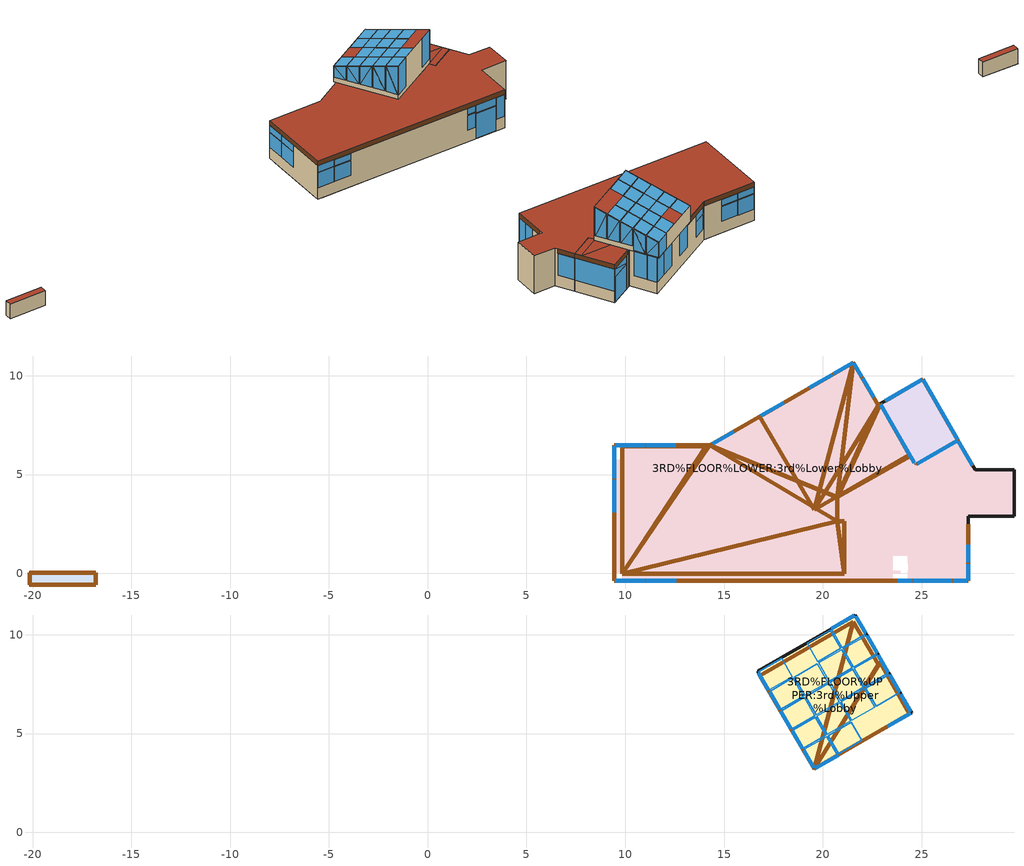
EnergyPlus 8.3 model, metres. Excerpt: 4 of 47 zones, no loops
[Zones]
3RD%FLOOR%SHAFT:3rd%HVAC%Shaft
 floor to 2ND%FLOOR%SOUTH:2nd%HVAC%Shaft (6): -16.8,-0.59 -20.15,-0.59 -20.15,0.02 -16.8,0.02 z9.15
 wall outside (79): -20.15,0.02 -20.15,-0.59 -16.8,-0.59 -16.8,0.02 z9.15:10.56
 wall outside (63): -16.8,0.02 -20.15,0.02 z9.15:10.56
 door inside (7): -16.8,-0.59 -20.15,-0.59 -20.15,0.02 -16.8,0.02 z9.15
 roof outside (roof_69): -20.15,-0.59 -16.8,-0.59 -16.8,0.02 -20.15,0.02 z10.56
3RD%FLOOR%LOWER:3rd%Lower%Lobby
 floor to 2ND%FLOOR%SOUTH:2nd%Open%Office%NE (67): 9.47,-0.01 9.44,-0.01 9.44,5.74 9.47,5.74 z9.14
 floor to 2ND%FLOOR%SOUTH:2nd%Conference%02 (6): 27.35,-0.38 24.31,-0.38 24.31,0.12 27.35,0.12 z9.15
 floor to 2ND%FLOOR%SOUTH:2nd%Conference%02 (67): 27.35,0.12 24.31,0.12 24.31,0.51 27.35,0.51 z9.14
 floor to 2ND%FLOOR%NORTH:2nd%Lobby (6): 27.35,0.89 23.53,0.89 23.53,-0.02 9.85,-0.02 9.85,6.43 14.08,6.43 14.17,6.48 14.29,6.48 21.55,10.67 22.79,8.51 22.9,8.57 24.68,5.49 26.84,6.73 27.71,5.23 29.68,5.23 29.68,2.89 27.35,2.89 z9.15
 floor to 2ND%FLOOR%NORTH:2nd%Lobby (67): 23.92,-0.02 23.53,-0.02 23.53,0.12 23.92,0.12 z9.15; 27.35,0.51 24.31,0.51 24.31,0.89 27.35,0.89 z9.15; 9.85,-0.02 9.47,-0.02 9.47,5.74 9.85,5.74 z9.15; 23.53,-0.38 9.85,-0.38 9.85,-0.02 23.53,-0.02 z9.15
 floor to 2ND%FLOOR%NORTH:2nd%Corridor (6): 14.17,6.48 14.08,6.43 9.85,6.43 9.85,6.48 z9.15
 wall outside (83): 27.71,5.23 26.84,6.73 / 22.9,8.57 22.79,8.51 21.55,10.67 14.29,6.48 9.44,6.48 9.44,-0.38 27.35,-0.38 27.35,2.89 z9.15:12.81
 wall outside (35): 27.35,2.89 29.68,2.89 29.68,5.23 27.71,5.23 z9.15:12.81
 wall to 3RD%FLOOR%LOWER:3rd%Lower%Vestibule (83): 26.84,6.73 24.68,5.49 22.9,8.57 z9.15:12.81
 window (1010): 27.57,5.47 26.86,6.7 z10.25:12.34; 22.57,8.9 22.01,9.87 / 21.97,9.94 21.57,10.63 / 21.51,10.65 20.56,10.1 / 18.01,8.63 16.86,7.96 z10.25:12.76
 window inside (1011): 26.8,6.71 25.16,5.77 z9.49:11.83
 window inside (1010): 24.62,5.59 22.92,8.54 z10.55:12.65; 24.78,5.55,9.49 24.78,5.55,12.34 25.09,5.73,11.92; 26.8,6.71,12.34 25.09,5.73,11.92 24.78,5.55,12.34; 26.8,6.71,11.92 25.09,5.73,11.92 26.8,6.71,12.34; 25.09,5.73,9.49 24.78,5.55,9.49 25.09,5.73,11.92
 window x2 (extWin_1001): 15.49,7.17 14.42,6.55 / 12.56,6.48 11.06,6.48 z11.75:12.35
 window x2 (extWin_1003): 15.49,7.17 14.42,6.55 / 12.56,6.48 11.06,6.48 z10.25:11.67; 27.35,0.55 27.35,1.46 z9.19:12.34
 window x2 (1010): 20.48,10.06 19.32,9.38 z10.25:12.76
 window (extWin_1001): 10.98,6.48 9.48,6.48 / 9.44,6.44 9.44,4.81 / 9.48,-0.38 10.99,-0.38 z11.75:12.34; 24.61,-0.38 26.51,-0.38 z11.62:12.35; 23.79,-0.38 24.53,-0.38 z11.75:12.35
 window (extWin_1003): 10.98,6.48 9.48,6.48 / 9.44,6.44 9.44,4.81 / 9.48,-0.38 10.99,-0.38 / 23.79,-0.38 24.53,-0.38 z10.25:11.67; 26.6,-0.38 27.31,-0.38 z10.25:12.34; 27.35,-0.34 27.35,0.47 z9.19:12.34
 window x3 (extWin_1001): 9.44,4.73 9.44,3.1 z11.75:12.35
 window x3 (extWin_1003): 9.44,4.73 9.44,3.1 z10.25:11.67
 window (1005): 24.62,-0.38 26.51,-0.38 z9.19:11.53
 window x8 (extWin_1001): 11.07,-0.38 12.58,-0.38 z11.75:12.35
 window x8 (extWin_1003): 11.07,-0.38 12.58,-0.38 z10.25:11.67
 door inside (7): 24.42,5.93 20.73,3.85 22.9,8.57 z9.15; 20.73,3.85 22.79,8.51 22.9,8.57 z9.15; 20.73,3.85 21.55,10.67 22.79,8.51 z9.15; 20.73,3.85 14.29,6.48 21.55,10.67 z9.15; 20.73,2.63 14.29,6.48 20.73,3.85 z9.15; 21.08,-0.02 20.73,2.63 21.08,2.63 z9.15; 21.08,-0.02 9.85,-0.02 20.73,2.63 z9.15; 20.73,2.63 9.85,-0.02 14.29,6.48 z9.15; 9.85,-0.02 14.17,6.48 14.29,6.48 z9.15; 9.85,-0.02 14.08,6.42 14.17,6.48 z9.15; 9.85,-0.02 9.86,6.42 14.08,6.42 z9.15; 19.58,3.22 24.38,6 22.9,8.57 z12.81; 19.58,3.22 22.9,8.57 22.79,8.51 z12.81; 19.58,3.22 22.79,8.51 21.55,10.67 z12.81; 19.58,3.22 21.55,10.67 16.82,7.94 z12.81
 door (85): 27.59,5.44 26.84,6.73 / 16.82,7.94 14.38,6.53 / 14.18,6.48 9.44,6.48 / 9.44,6.48 9.44,-0.38 / 9.44,-0.38 27.35,-0.38 / 27.35,-0.38 27.35,2.49 z12.39:12.8
 door inside (85): 26.84,6.73 24.74,5.53 z12.39:12.8
 roof outside (81): 9.44,-0.38 27.35,-0.38 27.35,2.89 29.68,2.89 29.68,5.23 27.71,5.23 26.84,6.73 24.68,5.49 24.39,6 19.58,3.22 16.81,7.94 14.29,6.48 9.44,6.48 z12.81
3RD%FLOOR%LOWER:3rd%Lower%Vestibule
 floor to 2ND%FLOOR%NORTH:2nd%Lobby (6): 26.84,6.73 24.68,5.49 22.9,8.57 25.05,9.82 z9.15
 wall outside (83): 26.84,6.73 25.05,9.82 22.9,8.57 z9.15:12.81
 window (1010): 26.82,6.77 25.08,9.79 z10.25:12.34; 25.02,9.8,12.34 23.22,8.76,11.62 23.18,8.74,12.34; 24.98,9.78,11.62 23.22,8.76,11.62 25.02,9.8,12.34
 window (1011): 24.91,9.74 23.29,8.8 z9.19:11.53
 window x2 (1010): 23.18,8.74,9.19 23.18,8.74,12.34 23.22,8.76,11.62; 23.22,8.76,9.19 23.18,8.74,9.19 23.22,8.76,11.62
 door (85): 26.84,6.73 25.06,9.82 / 25.05,9.82 23.15,8.72 z12.39:12.8
 roof outside (81): 24.49,6.06 26.54,7.24 26.5,7.31 23.76,7.31 z12.81; 24.68,5.49 26.84,6.73 26.54,7.24 24.39,6 z12.81; 23.76,7.31 26.5,7.31 25.05,9.82 23,8.63 z12.81
3RD%FLOOR%UPPER:3rd%Upper%Lobby
 floor outside (27): 22.79,8.51 21.55,10.67 16.81,7.94 16.69,8.14 21.63,11 23,8.63 z12.81
 floor to 3RD%FLOOR%LOWER:3rd%Lower%Lobby (6): 24.39,6 19.58,3.22 16.81,7.94 21.55,10.67 22.79,8.51 22.9,8.57 z12.81
 floor to 3RD%FLOOR%LOWER:3rd%Lower%Vestibule (6): 24.49,6.05 24.39,6 22.9,8.57 23,8.63 z12.81
 wall outside (87): 21.63,11 16.69,8.14 z12.81:14.33; 19.58,3.22 24.49,6.05 z12.81:16.02; 24.49,6.05,12.81 21.63,11,12.81 21.63,11,14.33 24.49,6.05,16.02; 16.69,8.14,12.81 19.58,3.22,12.81 19.58,3.22,16.02 16.69,8.14,14.33
 window (1010): 21.6,10.97 20.44,10.3 z12.85:14.29; 23.3,5.37 24.45,6.03 z13.24:15.98; 24.46,6.11,13.26 23.95,6.99,13.26 23.95,6.99,15.64; 24.46,6.11,13.26 23.95,6.99,15.64 24.46,6.11,15.93; 23.89,7.1,13.26 23.38,7.97,13.26 23.38,7.97,15.3; 23.89,7.1,13.26 23.38,7.97,15.3 23.89,7.1,15.6; 23.31,8.09,13.26 22.81,8.96,13.26 22.81,8.96,14.96; 23.31,8.09,13.26 22.81,8.96,14.96 23.31,8.09,15.26; 22.24,9.95,12.87 22.24,9.95,14.62 22.74,9.08,14.92; 22.74,9.08,12.87 22.24,9.95,12.87 22.74,9.08,14.92; 22.17,10.06,12.87 21.67,10.94,12.87 21.67,10.94,14.28; 22.17,10.06,12.87 21.67,10.94,14.28 22.17,10.06,14.58; 17.24,7.22,13.26 17.24,7.22,14.58 16.73,8.09,14.28; 16.73,8.09,13.26 17.24,7.22,13.26 16.73,8.09,14.28; 17.81,6.23,13.26 17.81,6.23,14.92 17.3,7.1,14.62; 17.3,7.1,13.26 17.81,6.23,13.26 17.3,7.1,14.62; 17.88,6.12,13.26 18.39,5.25,13.26 18.39,5.25,15.26; 17.88,6.12,13.26 18.39,5.25,15.26 17.88,6.12,14.96; 18.96,4.26,13.26 18.96,4.26,15.59 18.45,5.14,15.3; 18.45,5.14,13.26 18.96,4.26,13.26 18.45,5.14,15.3; 19.54,3.28,13.26 19.54,3.28,15.93 19.03,4.15,15.63; 19.03,4.15,13.26 19.54,3.28,13.26 19.03,4.15,15.63
 window x3 (1010): 19.61,3.24 20.77,3.91 z13.24:15.98
 roof outside (89): 21.63,11,14.33 16.69,8.14,14.33 19.58,3.22,16.02 24.49,6.05,16.02
 skylight (1012): 21.44,5.57,15.7 20.27,4.89,15.7 20.8,3.97,16.01 21.97,4.65,16.01; 20.2,4.85,15.7 19.06,4.19,15.7 19.59,3.27,16.01 20.73,3.93,16.01; 23.33,7.97,15.36 22.17,7.3,15.36 22.7,6.39,15.67 23.86,7.06,15.67; 22.1,7.26,15.36 20.94,6.6,15.36 21.47,5.68,15.67 22.63,6.34,15.67; 20.87,6.56,15.36 19.7,5.88,15.36 20.23,4.96,15.67 21.4,5.63,15.67; 19.63,5.84,15.36 18.49,5.18,15.36 19.02,4.26,15.67 20.16,4.92,15.67; 22.76,8.96,15.02 21.6,8.29,15.02 22.13,7.37,15.33 23.29,8.04,15.33; 21.53,8.25,15.02 20.37,7.58,15.02 20.9,6.66,15.33 22.06,7.33,15.33; 20.3,7.54,15.02 19.13,6.87,15.02 19.66,5.94,15.33 20.83,6.62,15.33; 19.06,6.82,15.02 17.91,6.16,15.02 18.44,5.24,15.33 19.59,5.91,15.33; 22.19,9.95,14.68 21.03,9.28,14.68 21.56,8.36,15 22.72,9.03,15; 20.96,9.24,14.68 19.8,8.57,14.68 20.33,7.65,15 21.49,8.32,15; 19.72,8.53,14.68 18.55,7.85,14.68 19.09,6.93,15 20.26,7.61,15; 18.48,7.81,14.68 17.33,7.15,14.68 17.86,6.23,15 19.01,6.89,15; 20.38,10.23,14.34 19.22,9.56,14.34 19.75,8.64,14.66 20.91,9.31,14.66; 17.91,8.8,14.34 16.76,8.13,14.34 17.29,7.21,14.66 18.44,7.88,14.66
 skylight x2 (1012): 21.62,10.94,14.34 20.46,10.27,14.34 20.99,9.35,14.66 22.15,10.02,14.66
[Building]
Building: North Axis {deg}=0; Terrain=Suburbs; Loads Convergence Tolerance Value=0.4; Temperature Convergence Tolerance Value {deltaC}=0.4; Solar Distribution=FullExterior; Maximum Number of Warmup Days=25; Minimum Number of Warmup Days=6
[Site:Location]
Phipps_CSL_Building: Latitude {deg}=40.5; Longitude {deg}=-80.22; Time Zone {hr}=-5; Elevation {m}=373
[SizingPeriod:DesignDay] Day of Month=15; Dry-Bulb Temperature Range Modifier Type=DefaultMultipliers; Humidity Condition Type=Wetbulb; Barometric Pressure {Pa}=96923.6; Wind Direction {deg}=0; Rain Indicator=No; Snow Indicator=No; Solar Model Indicator=ASHRAEClearSky; ASHRAE Clear Sky Optical Depth for Beam Irradiance (taub)=0; ASHRAE Clear Sky Optical Depth for Diffuse Irradiance (taud)=0
Name | Month | Day Type | Maximum Dry-Bulb Temperature {C} | Daily Dry-Bulb Temperature Range {deltaC} | Wetbulb or DewPoint at Maximum Dry-Bulb {C} | Wind Speed {m/s} | Daylight Saving Time Indicator | Sky Clearness
Summer Design Day in Phipps_CSL_Building | 7 | SummerDesignDay | 31.7 | 10.5 | 22.5 | 0 | Yes | 0.98
Winter Design Day in Phipps_CSL_Building | 1 | WinterDesignDay | -16.8 | 0 | -16.8 | 12.7 | No | 0
[Site:GroundTemperature:BuildingSurface]
14, 14, 14, 14, 14, 14, 14, 14, 14, 14, 14, 14
[Site:GroundTemperature:Deep]
14.89, 14.89, 14.89, 14.89, 14.89, 14.89, 14.89, 14.89, 14.89, 14.89, 14.89, 14.89
[Site:GroundReflectance]
0.2, 0.2, 0.2, 0.2, 0.2, 0.2, 0.2, 0.2, 0.2, 0.2, 0.2, 0.2
[Site:GroundReflectance:SnowModifier]
1, 1
[Material] Thermal Absorptance=0.9
Name | Roughness | Thickness {m} | Conductivity {W/m-K} | Density {kg/m3} | Specific Heat {J/kg-K} | Solar Absorptance | Visible Absorptance
5_1_10007 | Rough | 0.1397 | 1.311 | 2240 | 836.8 | 0.7 | 0.7
7_1_400 | Rough | 0.2 | 0.1 | 12 | 840 | 0.7 | 0.7
11_4_10006 | MediumRough | 0.0254 | 0.049 | 265 | 836.8 | 0.7 | 0.7
13_3_10007 | Rough | 0.3048 | 1.311 | 2240 | 836.8 | 0.7 | 0.7
19_1_10004 | Rough | 0.0254 | 0.11 | 544.62 | 1210 | 0.78 | 0.78
15_3_10006 | MediumRough | 0.0787 | 0.049 | 265 | 836.8 | 0.7 | 0.7
15_4_10008 | Smooth | 0.0159 | 0.14 | 784.9 | 830 | 0.92 | 0.92
15_5_10009 | MediumRough | 0.2032 | 0.039 | 48.1 | 1380 | 0.7 | 0.7
17_1_10001 | Smooth | 0.0254 | 0.16 | 784.9 | 830 | 0.92 | 0.92
27_1_5 | Rough | 0.105 | 0.84 | 1700 | 800 | 0.7 | 0.7
27_2_103 | Rough | 0.1182 | 0.034 | 35 | 1400 | 0.6 | 0.6
27_3_11 | Rough | 0.1 | 0.51 | 1400 | 1000 | 0.6 | 0.6
27_4_66 | Rough | 0.013 | 0.4 | 1000 | 1000 | 0.5 | 0.5
47_6_10010 | Smooth | 0.019 | 0.12 | 544 | 1210 | 0.92 | 0.92
51_3_10001 | Smooth | 0.015 | 0.16 | 784.9 | 830 | 0.92 | 0.92
51_6_10007 | Rough | 0.139 | 1.311 | 2240 | 836.8 | 0.7 | 0.7
65_1_10007 | Rough | 0.1524 | 1.311 | 2240 | 836.8 | 0.7 | 0.7
69_2_10018 | Rough | 0.05 | 0.15 | 25 | 1200 | 0.7 | 0.7
69_3_10012 | Rough | 0.203 | 0.03 | 43 | 1210 | 0.7 | 0.7
81_2_10012 | Rough | 0.092 | 0.03 | 43 | 1210 | 0.7 | 0.7
81_5_10023 | Rough | 0.063 | 0.05 | 19 | 960 | 0.7 | 0.7
81_6_5158 | Rough | 0.004 | 0.35 | 950 | 840 | 0.6 | 0.6
83_2_10006 | MediumRough | 0.1016 | 0.049 | 265 | 836.8 | 0.7 | 0.7
85_1_10010 | Smooth | 0.0159 | 0.12 | 544 | 1210 | 0.92 | 0.92
89_1_33 | Rough | 0.025 | 1 | 2000 | 800 | 0.7 | 0.7
89_2_111 | Rough | 0.259 | 0.04 | 30 | 840 | 0.6 | 0.6
89_3_77 | Rough | 0.005 | 0.19 | 960 | 837 | 0.8 | 0.8
[Material:NoMass] Roughness=Rough; Thermal Absorptance=0.9; Solar Absorptance=0.7; Visible Absorptance=0.7
Name | Thermal Resistance {m2-K/W}
63_RVAL_2; 81_RVAL_3 | 0.15
67_RVAL_1 | 999
81_RVAL_1 | 5
[Material:RoofVegetation]
69_1_10024: Height of Plants {m}=0.1; Leaf Area Index=5; Leaf Reflectivity=0.22; Leaf Emissivity=0.95; Minimum Stomatal Resistance {s/m}=100; Soil Layer=Green Roof Soil; Roughness=Rough; Thickness {m}=0.203; Conductivity of Dry Soil {W/m-K}=0.99; Density of Dry Soil {kg/m3}=1270; Specific Heat of Dry Soil {J/kg-K}=1000; Thermal Absorptance=0.9; Solar Absorptance=0.7; Visible Absorptance=0.7; Saturation Volumetric Moisture Content of the Soil Layer=0.5; Residual Volumetric Moisture Content of the Soil Layer=0.01; Initial Volumetric Moisture Content of the Soil Layer=0.15
[WindowMaterial:Glazing] Optical Data Type=SpectralAverage; Infrared Transmittance at Normal Incidence=0; Dirt Correction Factor for Solar and Visible Transmittance=1
Name | Thickness {m} | Solar Transmittance at Normal Incidence | Front Side Solar Reflectance at Normal Incidence | Back Side Solar Reflectance at Normal Incidence | Visible Transmittance at Normal Incidence | Front Side Visible Reflectance at Normal Incidence | Back Side Visible Reflectance at Normal Incidence | Front Side Infrared Hemispherical Emissivity | Back Side Infrared Hemispherical Emissivity | Conductivity {W/m-K}
2 | 0.003 | 0.837 | 0.075 | 0.075 | 0.898 | 0.081 | 0.081 | 0.84 | 0.84 | 0.9
40 | 0.003 | 0.63 | 0.19 | 0.22 | 0.85 | 0.056 | 0.079 | 0.84 | 0.1 | 0.9
49 | 0.00051 | 0.656 | 0.249 | 0.227 | 0.868 | 0.064 | 0.06 | 0.136 | 0.72 | 0.14
[WindowMaterial:Gas] Gas Type=Krypton
Name | Thickness {m}
1005 | 0.003
1007 | 0.008
1024 | 0.02
[Construction]
6: 5_1_10007
7: 7_1_400
27: 27_1_5, 27_2_103, 27_3_11, 27_4_66
35: 13_3_10007
63: 19_1_10004, 63_RVAL_2, 15_3_10006, 15_4_10008, 15_5_10009, 47_6_10010
67: 67_RVAL_1
roof_69: 69_1_10024, 69_2_10018, 69_3_10012, 51_6_10007
79: 15_5_10009, 47_6_10010, 11_4_10006
81: 81_RVAL_1, 81_2_10012, 81_RVAL_3, 51_3_10001, 81_5_10023, 81_6_5158
83: 65_1_10007, 83_2_10006, 65_1_10007
85: 85_1_10010, 15_5_10009, 85_1_10010
87: 47_6_10010, 15_5_10009, 17_1_10001
89: 89_1_33, 89_2_111, 89_3_77
extWin_1001; 1005: 2, 1007, 49, 1005, 49, 1007, 2
extWin_1003; 1010; 1011; 1012: 40, 1024, 2
[WindowProperty:FrameAndDivider]
6: Frame Width {m}=0.0625; Frame Outside Projection {m}=0; Frame Inside Projection {m}=0; Frame Conductance {W/m2-K}=9.5; Ratio of Frame-Edge Glass Conductance to Center-Of-Glass Conductance=1; Frame Solar Absorptance=0.5; Frame Visible Absorptance=0.5; Frame Thermal Hemispherical Emissivity=0.9; Divider Type=DividedLite; Divider Width {m}=0; Number of Horizontal Dividers=0; Number of Vertical Dividers=0; Divider Outside Projection {m}=0; Divider Inside Projection {m}=0; Divider Conductance {W/m2-K}=0; Ratio of Divider-Edge Glass Conductance to Center-Of-Glass Conductance=1; Divider Solar Absorptance=0; Divider Visible Absorptance=0; Divider Thermal Hemispherical Emissivity=0.9; Outside Reveal Solar Absorptance=0.5; Inside Sill Depth {m}=0; Inside Sill Solar Absorptance=0.5; Inside Reveal Depth {m}=0; Inside Reveal Solar Absorptance=0.5
[Zone] Type=1; Multiplier=1; Floor Area {m2}=autocalculate; Zone Inside Convection Algorithm=AdaptiveConvectionAlgorithm
Name | Volume {m3}
3RD%FLOOR%SHAFT:3rd%HVAC%Shaft | 2.60096
3RD%FLOOR%LOWER:3rd%Lower%Lobby | 520.521
3RD%FLOOR%LOWER:3rd%Lower%Vestibule | 31.2496
3RD%FLOOR%UPPER:3rd%Upper%Lobby | 71.5206
[Exterior:Lights]
Exterior Facade Lighting: Schedule=calibratedExteriorLighting; Design Level {W}=2560; Control Option=ScheduleNameOnly
[Exterior:FuelEquipment]
ExteriorEquipment: Fuel Use Type=Electricity; Schedule=calibratedExteriorEquipment; Design Level {W}=1134.8
[Schedule:Compact]
calibratedExteriorEquipment: Through: 3/1, For: Alldays, Until: 01:00, 0, Until: 17:00, .058566, Until: 24:00, .098586, Through: 5/1, For: Alldays, Until: 01:00, 0, Until: 17:00, .131516, Until: 24:00, .236985, Through: 6/1, For: Alldays, Until: 01:00, 0, Until: 17:00, .153093, Until: 24:00, .255154, Through: 7/1, For: Alldays, Until: 01:00, 0, Until: 17:00, .096582, Until: 24:00, .16097, Through: 8/1, For: Alldays, Until: 01:00, 0, Until: 17:00, .357559, Until: 24:00, .595931, Through: 9/1, For: Alldays, Until: 01:00, 0, Until: 17:00, .206521, Until: 24:00, .344202, Through: 10/1, For: Alldays, Until: 01:00, 0, Until: 17:00, .377081, Until: 24:00, .628468, Through: 11/1, For: Alldays, Until: 01:00, 0, Until: 17:00, .488047, Until: 24:00, .813412, Through: 12/1, For: Alldays, Until: 01:00, 0, Until: 17:00, .422289, Until: 24:00, .703815, Through: 12/31, For: Alldays, Until: 01:00, 0, Until: 17:00, .313378, Until: 24:00, .522296
calibratedExteriorLighting: Through: 2/1, For: Alldays, Until: 09:00, .143997, Until: 18:00, 0, Until: 19:00, .882763, Until: 23:00, .845141, Until: 24:00, .444511, Through: 3/1, For: Alldays, Until: 09:00, .119946, Until: 18:00, 0, Until: 19:00, .73532, Until: 23:00, .703982, Until: 24:00, .370268, Through: 4/1, For: Alldays, Until: 09:00, .105, Until: 18:00, 0, Until: 19:00, .646, Until: 23:00, .619, Until: 24:00, .326, Through: 5/1, For: Alldays, Until: 09:00, .083, Until: 18:00, 0, Until: 19:00, .508, Until: 23:00, .487, Until: 24:00, .256, Through: 6/1, For: Alldays, Until: 09:00, .072, Until: 18:00, 0, Until: 19:00, .444, Until: 23:00, .425, Until: 24:00, .224, Through: 7/1, For: Alldays, Until: 09:00, .055, Until: 18:00, 0, Until: 19:00, .336, Until: 23:00, .322, Until: 24:00, .169, Through: 8/1, For: Alldays, Until: 09:00, .058, Until: 18:00, 0, Until: 19:00, .355, Until: 23:00, .34, Until: 24:00, .179, Through: 9/1, For: Alldays, Until: 09:00, .078, Until: 18:00, 0, Until: 19:00, .476, Until: 23:00, .456, Until: 24:00, .24, Through: 10/1, For: Alldays, Until: 09:00, .107, Until: 18:00, 0, Until: 19:00, .658, Until: 23:00, .63, Until: 24:00, .331, Through: 11/1, For: Alldays, Until: 09:00, .101, Until: 18:00, 0, Until: 19:00, .622, Until: 23:00, .595, Until: 24:00, .313, Through: 12/1, For: Alldays, Until: 09:00, .124, Until: 18:00, 0, Until: 19:00, .76, Until: 23:00, .728, Until: 24:00, .383, Through: 12/31, For: Alldays, Until: 09:00, 0.136905, Until: 18:00, 0, Until: 19:00, 0.839286, Until: 23:00, 0.803517, Until: 24:00, .422619
